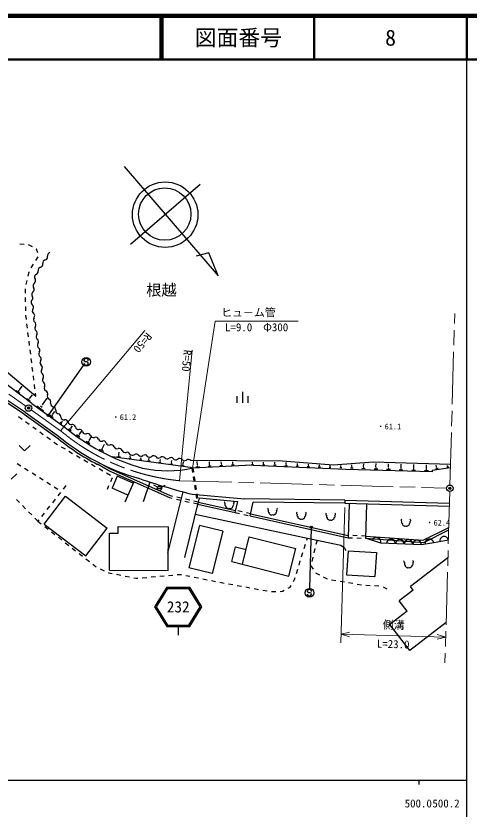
# Model space of a CAD drawing. Units: millimetres, scale not verified. Extents: x 40000 to 680000, y 20000 to 380000.
# Drawn here: x 475628 to 579500, y 198357 to 380000 of the extents above; entities that cross this region are included whole.
import ezdxf
from ezdxf.enums import TextEntityAlignment as Align

# ---------------------------------------------------------------- set-up
doc = ezdxf.new("R2010")
doc.units = ezdxf.units.MM
doc.header["$LTSCALE"] = 1000
doc.header["$PDMODE"] = 32
doc.header["$PDSIZE"] = 500
doc.linetypes.add('CHAIN', pattern=[18.5, 12, -1.5, 3.5, -1.5])
for name, color, linetype, lineweight in [('S-BGD', 7, 'Continuous', 25), ('S-BMK', 2, 'CHAIN', 13), ('S-BMK-SRVR', 3, 'Continuous', 25), ('S-STR-HTXT', 7, 'Continuous', 13), ('S-STR-STRC', 7, 'Continuous', 25), ('S-TTL', 2, 'Continuous', 140), ('S-TTL-BAND', 7, 'Continuous', 25), ('S-TTL-LINE', 7, 'Continuous', 50)]:
    doc.layers.add(name, color=color, linetype=linetype, lineweight=lineweight)
doc.layers.add('S-OTRS', color=6, linetype='Continuous')
doc.layers.add('S-TTL-TXT', color=7, linetype='Continuous')
doc.styles.add('@ＭＳ ゴシック', font='')
doc.styles.add('ＭＳ ゴシック', font='')
doc.styles.get('@ＭＳ ゴシック').set_extended_font_data('@MS Gothic')
doc.styles.get('ＭＳ ゴシック').set_extended_font_data('MS Gothic')

msp = doc.modelspace()

# ---------------------------------------------------------------- linework, layer by layer
at = {"layer": 'S-BGD'}
for p, q in [((500422, 345483), (521964, 320484)), ((517826, 341356), (501932, 327660)), ((477567, 327665), (476568, 327717)), ((479429, 327102), (478561, 327599)), ((480384, 326557), (480298, 326606)), ((480678, 325706), (480384, 326557)), ((519828, 325727), (516920, 324997)), ((521964, 320484), (519828, 325727)), ((480213, 323954), (480761, 324791)), ((479116, 322282), (479665, 323118)), ((447919, 320064), (480227, 292912)), ((478474, 320414), (478702, 321388)), ((478019, 318467), (478247, 319441)), ((477856, 316487), (477847, 317487)), ((477873, 314487), (477864, 315487)), ((477890, 312487), (477881, 313487)), ((478034, 310496), (477910, 311488)), ((478281, 308511), (478157, 309503)), ((478529, 306526), (478405, 307519)), ((479261, 291218), (460095, 305682)), ((478776, 304542), (478653, 305534)), ((479024, 302557), (478900, 303550)), ((477536, 288764), (457510, 301999)), ((477818, 289177), (457786, 302416)), ((479271, 300573), (479148, 301565)), ((479519, 298588), (479395, 299580)), ((479767, 296603), (479643, 297596)), ((476419, 294357), (476474, 294316)), ((476446, 294336), (477110, 295216)), ((480014, 294619), (479890, 295611)), ((475685, 294230), (476553, 293575)), ((476174, 294201), (476391, 294038)), ((478815, 292496), (478865, 292459)), ((478840, 292477), (479430, 293258)), ((480227, 292912), (480138, 293626)), ((526377, 291403), (526377, 292903)), ((527627, 291403), (527627, 293903)), ((528877, 291403), (528877, 292903)), ((478137, 292379), (478939, 291775)), ((478589, 292353), (478789, 292202)), ((479261, 291218), (486653, 285994)), ((480404, 290716), (481991, 289593)), ((481280, 290692), (481676, 290411)), ((481709, 290983), (481808, 290913)), ((481759, 290948), (482804, 292426)), ((477818, 289177), (485126, 284012)), ((484055, 288729), (484527, 289397)), ((476236, 288248), (477048, 287664)), ((477536, 288764), (484821, 283615)), ((477860, 287080), (478672, 286496)), ((483376, 288613), (484171, 288051)), ((483815, 288601), (484013, 288460)), ((484030, 288747), (484079, 288712)), ((486116, 287012), (486144, 286993)), ((486130, 287003), (486324, 287276)), ((479483, 285912), (480295, 285328)), ((485746, 286937), (486196, 286618)), ((485994, 286930), (486107, 286850)), ((487731, 285489), (488294, 285063)), ((488049, 285470), (488190, 285364)), ((488208, 285571), (488243, 285544)), ((488226, 285558), (488593, 286044)), ((481107, 284744), (481918, 284160)), ((482730, 283576), (483542, 282992)), ((489551, 284113), (490269, 283571)), ((489956, 284089), (490135, 283954)), ((490159, 284218), (490204, 284184)), ((490181, 284201), (490732, 284930)), ((492421, 282754), (492944, 283603)), ((476397, 281641), (477647, 280391)), ((478897, 281641), (477647, 280391)), ((484354, 282407), (485157, 281830)), ((485157, 281830), (485166, 281824)), ((491745, 282594), (492582, 282078)), ((492188, 282609), (492397, 282481)), ((492395, 282770), (492447, 282738)), ((495465, 281007), (495948, 281962)), ((486032, 281324), (486898, 280825)), ((487764, 280325), (488630, 279825)), ((494753, 280774), (495698, 280295)), ((495227, 280831), (495463, 280711)), ((495435, 281022), (495494, 280992)), ((499246, 279485), (499330, 280105)), ((489496, 279325), (490362, 278825)), ((491229, 278325), (492095, 277825)), ((516218, 276472), (497675, 279013)), ((498760, 279117), (499614, 279000)), ((499110, 279287), (499323, 279257)), ((499219, 279489), (499272, 279482)), ((501513, 278740), (502041, 278668)), ((501729, 278845), (501861, 278827)), ((501796, 278970), (501829, 278965)), ((501813, 278968), (501848, 279228)), ((504004, 278398), (504519, 278328)), ((504215, 278501), (504344, 278483)), ((504281, 278623), (504313, 278619)), ((504297, 278621), (504336, 278907)), ((505825, 278149), (506371, 278074)), ((506049, 278257), (506185, 278239)), ((506119, 278387), (506153, 278382)), ((506136, 278384), (506181, 278717)), ((508598, 277919), (508745, 277899)), ((508673, 278058), (508710, 278053)), ((508692, 278056), (508746, 278452)), ((511290, 277721), (511354, 278183)), ((536624, 278023), (515702, 278187)), ((517242, 277194), (517204, 277926)), ((548423, 277149), (536624, 278023)), ((475949, 277485), (476794, 276950)), ((477640, 276416), (478485, 275882)), ((492961, 277325), (493827, 276825)), ((496920, 275812), (494320, 277312)), ((497147, 276258), (494570, 277745)), ((494693, 276326), (495559, 275826)), ((511037, 270104), (497147, 276258)), ((508357, 277802), (508945, 277721)), ((510932, 277449), (511563, 277363)), ((511190, 277574), (511348, 277553)), ((511271, 277724), (511310, 277719)), ((513550, 277090), (514224, 276998)), ((513826, 277224), (513994, 277201)), ((513912, 277384), (513954, 277379)), ((513933, 277381), (514006, 277910)), ((515921, 276427), (516073, 275438)), ((516218, 276472), (528240, 277087)), ((516218, 276472), (516370, 275484)), ((516845, 276755), (517681, 276797)), ((517148, 276980), (517357, 276991)), ((517216, 277193), (517268, 277196)), ((519667, 276899), (520420, 276937)), ((519939, 277102), (520128, 277111)), ((520024, 277295), (519993, 277904)), ((520001, 277294), (520048, 277296)), ((522406, 277039), (523079, 277073)), ((522650, 277220), (522818, 277229)), ((522726, 277393), (522701, 277883)), ((522705, 277391), (522747, 277394)), ((525067, 277175), (525661, 277205)), ((525282, 277335), (525430, 277343)), ((525349, 277487), (525329, 277862)), ((525330, 277486), (525367, 277488)), ((551222, 276145), (528240, 277087)), ((529591, 277290), (530110, 277272)), ((529790, 277413), (529920, 277408)), ((529843, 277541), (529876, 277540)), ((529859, 277540), (529869, 277826)), ((532112, 277202), (532665, 277182)), ((532324, 277333), (532463, 277328)), ((532381, 277469), (532416, 277468)), ((532398, 277469), (532410, 277806)), ((534668, 277112), (535256, 277092)), ((534893, 277252), (535040, 277246)), ((534954, 277397), (534990, 277395)), ((534972, 277396), (534986, 277786)), ((537258, 277022), (537861, 277001)), ((537490, 277165), (537641, 277159)), ((537552, 277313), (537589, 277312)), ((537570, 277313), (537584, 277708)), ((539855, 276931), (540417, 276911)), ((540071, 277064), (540211, 277059)), ((540128, 277202), (540163, 277201)), ((540146, 277202), (540157, 277535)), ((542411, 276842), (542931, 276824)), ((542610, 276965), (542740, 276960)), ((542664, 277093), (542696, 277092)), ((542680, 277093), (542689, 277365)), ((544925, 276754), (545405, 276737)), ((545110, 276867), (545229, 276863)), ((545159, 276986), (545189, 276985)), ((545174, 276985), (545181, 277197)), ((547400, 276667), (547840, 276652)), ((547569, 276772), (547679, 276768)), ((547614, 276880), (547641, 276879)), ((547627, 276880), (547633, 277032)), ((557491, 277805), (548423, 277149)), ((549835, 276582), (550311, 276566)), ((550018, 276695), (550137, 276691)), ((550067, 276813), (550096, 276812)), ((550081, 276812), (550090, 277052)), ((571014, 275592), (551222, 276145)), ((552323, 276495), (552927, 276474)), ((552555, 276639), (552706, 276633)), ((552617, 276788), (552654, 276787)), ((552636, 276787), (552651, 277226)), ((554942, 276404), (555682, 276378)), ((555226, 276579), (555411, 276573)), ((555302, 276762), (555348, 276760)), ((555325, 276761), (555347, 277410)), ((575230, 277307), (557491, 277805)), ((557700, 276307), (558570, 276277)), ((558034, 276513), (558251, 276506)), ((558123, 276728), (558177, 276726)), ((558150, 276727), (558178, 277535)), ((560570, 276207), (561450, 276176)), ((560907, 276416), (561127, 276408)), ((560998, 276633), (561053, 276631)), ((561025, 276632), (561054, 277455)), ((563450, 276106), (564340, 276075)), ((563791, 276317), (564014, 276309)), ((563883, 276537), (563938, 276535)), ((563910, 276536), (563940, 277374)), ((566685, 276219), (566910, 276211)), ((566777, 276441), (566834, 276439)), ((566805, 276440), (566835, 277292)), ((569589, 276120), (569816, 276112)), ((569682, 276344), (569739, 276342)), ((569711, 276343), (569741, 277211)), ((571024, 275942), (575210, 276575)), ((571753, 276305), (572429, 276407)), ((572040, 276694), (571971, 277152)), ((571981, 276512), (572150, 276538)), ((572019, 276691), (572061, 276697)), ((574376, 276702), (574816, 276768)), ((574524, 276837), (574634, 276853)), ((574563, 276955), (574544, 277080)), ((574549, 276953), (574576, 276957)), ((475829, 275132), (474579, 273882)), ((479330, 275347), (480176, 274813)), ((496425, 275326), (497291, 274826)), ((510879, 269628), (496920, 275812)), ((498881, 274615), (497665, 271872)), ((502538, 272995), (498881, 274615)), ((516226, 274450), (516378, 273462)), ((516522, 274496), (516674, 273507)), ((566340, 276005), (567240, 275974)), ((569240, 275904), (570150, 275872)), ((571024, 275942), (571014, 275592)), ((481021, 274279), (481866, 273744)), ((482711, 273210), (483557, 272676)), ((497713, 274184), (497296, 273275)), ((502659, 273269), (500607, 268638)), ((506298, 273255), (504839, 268741)), ((508106, 272065), (507240, 272565)), ((508972, 272065), (509838, 272565)), ((516530, 272473), (516682, 271485)), ((516826, 272519), (516978, 271531)), ((484402, 272141), (485247, 271607)), ((485845, 270872), (485226, 270087)), ((487085, 272442), (486465, 271657)), ((496880, 272366), (496519, 271580)), ((501323, 270252), (497665, 271872)), ((508039, 271815), (509039, 271815)), ((513894, 271027), (510392, 256980)), ((476451, 268577), (475750, 269290)), ((482126, 263642), (486985, 269997)), ((484606, 269302), (483987, 268517)), ((486985, 269997), (496517, 262707)), ((511462, 269494), (510879, 269628)), ((511573, 269982), (511037, 270104)), ((513412, 269049), (512437, 269272)), ((513523, 269536), (512548, 269759)), ((517667, 269625), (514274, 256012)), ((515473, 269091), (514498, 269313)), ((516050, 270475), (528025, 269390)), ((517423, 268645), (516448, 268868)), ((516834, 270497), (516986, 269508)), ((517131, 270542), (517283, 269554)), ((517667, 269625), (526468, 268828)), ((551025, 269098), (528025, 269390)), ((551025, 269098), (551006, 268398)), ((551025, 269098), (574982, 268428)), ((477852, 267150), (477152, 267863)), ((483367, 267732), (482748, 266947)), ((515362, 268603), (514387, 268826)), ((517311, 268158), (516336, 268380)), ((517302, 268160), (525903, 266264)), ((517423, 268645), (526011, 266753)), ((525903, 266264), (526468, 268828)), ((529321, 265511), (530016, 268665)), ((551006, 268398), (530016, 268665)), ((551006, 268398), (574963, 267729)), ((552005, 268370), (551786, 260509)), ((556004, 268258), (555784, 260398)), ((479254, 265723), (478553, 266437)), ((482128, 266162), (481509, 265377)), ((516744, 265924), (542435, 260418)), ((525903, 266264), (526880, 266049)), ((527476, 266430), (526500, 266645)), ((527856, 265834), (528833, 265619)), ((529430, 265999), (528453, 266215)), ((529321, 265511), (551786, 260509)), ((529430, 265999), (551800, 261019)), ((480656, 264297), (479955, 265010)), ((480889, 264592), (480656, 264297)), ((480656, 264297), (481443, 263680)), ((482126, 263642), (491658, 256353)), ((482231, 263064), (483018, 262448)), ((483806, 261831), (484593, 261215)), ((491658, 256353), (496517, 262707)), ((499089, 261551), (499094, 263051)), ((499094, 263051), (510594, 263014)), ((510562, 253014), (510594, 263014)), ((517707, 263318), (515290, 253615)), ((523044, 261989), (517707, 263318)), ((523044, 261989), (520627, 252286)), ((568982, 259914), (574827, 262858)), ((569083, 259405), (574811, 262290)), ((485381, 260599), (486168, 259982)), ((497062, 253058), (497089, 261558)), ((497089, 261558), (499089, 261551)), ((527528, 254425), (529121, 260727)), ((529121, 260727), (539785, 258030)), ((542293, 259959), (542435, 260418)), ((542435, 260418), (550132, 258792)), ((544641, 259952), (544405, 258980)), ((551786, 260509), (552785, 260482)), ((551823, 261018), (551800, 261019)), ((553822, 260957), (552823, 260987)), ((553785, 260454), (554785, 260426)), ((555822, 260896), (554822, 260927)), ((555784, 260398), (569083, 259405)), ((559231, 259247), (555784, 260398)), ((555822, 260896), (568982, 259914)), ((574746, 259983), (571394, 259319)), ((486956, 259366), (487743, 258750)), ((488530, 258133), (489318, 257517)), ((525104, 255038), (525962, 258431)), ((525962, 258431), (528386, 257819)), ((538192, 251729), (539785, 258030)), ((541699, 258049), (541996, 259004)), ((544169, 258008), (543933, 257037)), ((550132, 258792), (550891, 258272)), ((550891, 258272), (551215, 257569)), ((568573, 258887), (559231, 259247)), ((571394, 259319), (568573, 258887)), ((490105, 256901), (490893, 256284)), ((541105, 256139), (541402, 257094)), ((551747, 257520), (551420, 252030)), ((551747, 257520), (558235, 257134)), ((558235, 257134), (557908, 251644)), ((491680, 255668), (492468, 255051)), ((493255, 254435), (494043, 253819)), ((525104, 255038), (538192, 251729)), ((540511, 254230), (540808, 255185)), ((543697, 256065), (543461, 255093)), ((574633, 255912), (566054, 249307)), ((494922, 253356), (495837, 252952)), ((496752, 252549), (496935, 252469)), ((497062, 253058), (510562, 253014)), ((520627, 252286), (515290, 253615)), ((539917, 252320), (540214, 253275)), ((543225, 254121), (543206, 254046)), ((543206, 254046), (543722, 253282)), ((544313, 252487), (545199, 252025)), ((496935, 252469), (497720, 252315)), ((498702, 252123), (499683, 251930)), ((500664, 251738), (501646, 251546)), ((502627, 251353), (503263, 251229)), ((503263, 251229), (503614, 251260)), ((504610, 251347), (505606, 251435)), ((506602, 251523), (507598, 251610)), ((508594, 251698), (509590, 251786)), ((510587, 251874), (511583, 251961)), ((512579, 252049), (513374, 252119)), ((513374, 252119), (513572, 252079)), ((514552, 251881), (515532, 251682)), ((516512, 251484), (517492, 251285)), ((518472, 251087), (519453, 250889)), ((520433, 250690), (521386, 250497)), ((539221, 250454), (539478, 250911)), ((539478, 250911), (539620, 251365)), ((546086, 251563), (546973, 251101)), ((547941, 250882), (548928, 250719)), ((551420, 252030), (557908, 251644)), ((521386, 250497), (521413, 250492)), ((522396, 250311), (523380, 250130)), ((524363, 249949), (525347, 249767)), ((526330, 249586), (527313, 249405)), ((528297, 249223), (529280, 249042)), ((530264, 248861), (531247, 248680)), ((538034, 248924), (538493, 249162)), ((538493, 249162), (538730, 249583)), ((549914, 250556), (550901, 250394)), ((551888, 250231), (552874, 250068)), ((553861, 249905), (554848, 249742)), ((555841, 249641), (556840, 249600)), ((557839, 249559), (558838, 249518)), ((559782, 249261), (560676, 248814)), ((566664, 248514), (566054, 249307)), ((532231, 248498), (533214, 248317)), ((534201, 248181), (535201, 248205)), ((536201, 248228), (536712, 248240)), ((536712, 248240), (537146, 248464)), ((566664, 248514), (563495, 246074)), ((565325, 243697), (563495, 246074)), ((565325, 243697), (561363, 240647)), ((565939, 234704), (561363, 240647)), ((574218, 241079), (565939, 234704))]:
    msp.add_line(p, q, dxfattribs=at)
for centre, radius in [((509847, 334480), 7493), ((509751, 334606), 5995), ((508539, 271815), 500)]:
    msp.add_circle(centre, radius, dxfattribs=at)
for centre, radius, start, end in [((483619, 325088), 725, 103.32444, 190.53008), ((482528, 323412), 725, 103.32444, 190.53008), ((482194, 324823), 725, 283.32444, 10.53008), ((480011, 321471), 725, 283.32444, 10.53008), ((481437, 321736), 725, 103.32444, 190.53008), ((481102, 323147), 725, 283.32444, 10.53008), ((479424, 319367), 725, 307.34396, 34.5496), ((480618, 320190), 725, 127.34396, 214.5496), ((480303, 318214), 725, 127.34396, 214.5496), ((479988, 316239), 725, 127.34396, 214.5496), ((479109, 317392), 725, 307.34396, 34.5496), ((479827, 314423), 725, 144.82066, 232.02629), ((478794, 315417), 725, 307.34396, 34.5496), ((478934, 313280), 725, 324.82066, 52.02629), ((480120, 312445), 725, 144.82066, 232.02629), ((479227, 311302), 725, 324.82066, 52.02629), ((480412, 310466), 725, 144.82066, 232.02629), ((479520, 309323), 725, 324.82066, 52.02629), ((480705, 308488), 725, 144.82066, 232.02629), ((479813, 307345), 725, 324.82066, 52.02629), ((480998, 306509), 725, 144.82066, 232.02629), ((480106, 305366), 725, 324.82066, 52.02629), ((481291, 304531), 725, 144.82066, 232.02629), ((480399, 303388), 725, 324.82066, 52.02629), ((481584, 302552), 725, 144.82066, 232.02629), ((480692, 301409), 725, 324.82066, 52.02629), ((481877, 300574), 725, 144.82066, 232.02629), ((480985, 299431), 725, 324.82066, 52.02629), ((482170, 298596), 725, 144.82066, 232.02629), ((481278, 297453), 725, 324.82066, 52.02629), ((482463, 296617), 725, 144.82066, 232.02629), ((481571, 295474), 725, 324.82066, 52.02629), ((482832, 294776), 725, 157.27651, 244.48215), ((482208, 293468), 725, 337.27651, 64.48215), ((483545, 292908), 725, 157.27651, 244.48215), ((482921, 291599), 725, 337.27651, 64.48215), ((484308, 291221), 725, 172.24283, 259.44847), ((484042, 289796), 725, 352.24283, 79.44847), ((485479, 289600), 725, 172.24283, 259.44847), ((485213, 288175), 725, 352.24283, 79.44847), ((486639, 288238), 725, 192.81462, 280.02026), ((486891, 286810), 725, 12.81462, 100.02026), ((518012, 323319), 48750, 229.964, 254.08825), ((488305, 287131), 725, 192.81462, 280.02026), ((488557, 285703), 725, 12.81462, 100.02026), ((489971, 286025), 725, 192.81462, 280.02026), ((490223, 284597), 725, 12.81462, 100.02026), ((518012, 323319), 51750, 230.10486, 242.76603), ((518012, 323319), 51250, 230.08225, 254.08825), ((491607, 285018), 725, 201.06372, 288.26935), ((492061, 283642), 725, 21.06372, 108.26935), ((493414, 284163), 725, 201.06372, 288.26935), ((493869, 282786), 725, 21.06372, 108.26935), ((495222, 283307), 725, 201.06372, 288.26935), ((495677, 281930), 725, 21.06372, 108.26935), ((497030, 282451), 725, 201.06372, 288.26935), ((497484, 281074), 725, 21.06372, 108.26935), ((498837, 281595), 725, 201.06372, 288.26935), ((499292, 280218), 725, 21.06372, 108.26935), ((500645, 280740), 725, 201.06372, 288.26935), ((501100, 279363), 725, 21.06372, 108.26935), ((502327, 280094), 725, 220.50859, 307.71423), ((503214, 278947), 725, 40.50859, 127.71423), ((504317, 279889), 725, 220.50859, 307.71423), ((505204, 278742), 725, 40.50859, 127.71423), ((506306, 279684), 725, 220.50859, 307.71423), ((507193, 278537), 725, 40.50859, 127.71423), ((508296, 279479), 725, 220.50859, 307.71423), ((509183, 278332), 725, 40.50859, 127.71423), ((510285, 279273), 725, 220.50859, 307.71423), ((511172, 278126), 725, 40.50859, 127.71423), ((512275, 279068), 725, 220.50859, 307.71423), ((513162, 277921), 725, 40.50859, 127.71423), ((514264, 278863), 725, 220.50859, 307.71423), ((515151, 277716), 725, 40.50859, 127.71423), ((510351, 302823), 26996, 257.80196, 282.55128), ((551045, 411690), 145487, 251.11792, 256.082), ((523726, 268534), 300, 131.69646, 250.31174), ((523839, 268041), 300, 135.42173, 248.97879), ((524012, 267656), 300, 159.44719, 269.02338), ((524293, 267446), 300, 197.56364, 321.14954), ((524751, 267457), 300, 221.4806, 335.92433), ((525051, 267633), 300, 265.11616, 25.19228), ((525247, 268051), 300, 284.47614, 41.84201), ((525341, 268522), 300, 295.5816, 51.83622), ((533647, 267078), 300, 131.69646, 250.31174), ((535262, 267066), 300, 295.5816, 51.83622), ((533759, 266585), 300, 135.42173, 248.97879), ((533933, 266199), 300, 159.44719, 269.02338), ((534214, 265990), 300, 197.56364, 321.14954), ((534672, 266000), 300, 221.4806, 335.92433), ((534971, 266177), 300, 265.11616, 25.19228), ((535168, 266595), 300, 284.47614, 41.84201), ((540231, 266116), 300, 131.69646, 250.31174), ((540343, 265623), 300, 135.42173, 248.97879), ((540517, 265238), 300, 159.44719, 269.02338), ((541555, 265215), 300, 265.11616, 25.19228), ((541752, 265633), 300, 284.47614, 41.84201), ((541846, 266104), 300, 295.5816, 51.83622), ((546963, 265894), 300, 131.69646, 250.31174), ((547075, 265401), 300, 135.42173, 248.97879), ((548484, 265411), 300, 284.47614, 41.84201), ((548578, 265882), 300, 295.5816, 51.83622), ((540798, 265028), 300, 197.56364, 321.14954), ((541256, 265039), 300, 221.4806, 335.92433), ((547249, 265016), 300, 159.44719, 269.02338), ((547530, 264806), 300, 197.56364, 321.14954), ((547988, 264817), 300, 221.4806, 335.92433), ((548287, 264993), 300, 265.11616, 25.19228), ((564200, 264525), 300, 131.69646, 250.31174), ((564312, 264032), 300, 135.42173, 248.97879), ((564486, 263647), 300, 159.44719, 269.02338), ((565524, 263625), 300, 265.11616, 25.19228), ((565721, 264043), 300, 284.47614, 41.84201), ((565815, 264514), 300, 295.5816, 51.83622), ((564767, 263438), 300, 197.56364, 321.14954), ((565225, 263448), 300, 221.4806, 335.92433), ((558282, 259564), 1000, 341.53678, 161.53678), ((561578, 259157), 1000, 357.79423, 177.79423), ((563576, 259080), 1000, 357.79423, 177.79423), ((565575, 259003), 1000, 357.79423, 177.79423), ((567573, 258926), 1000, 357.79423, 177.79423), ((570406, 259168), 1000, 8.6955, 188.6955), ((573765, 259788), 1000, 11.20496, 191.20496), ((564831, 255010), 300, 131.69646, 250.31174), ((564944, 254517), 300, 135.42173, 248.97879), ((566352, 254527), 300, 284.47614, 41.84201), ((566446, 254998), 300, 295.5816, 51.83622), ((565117, 254131), 300, 159.44719, 269.02338), ((565398, 253922), 300, 197.56364, 321.14954), ((565857, 253933), 300, 221.4806, 335.92433), ((566156, 254109), 300, 265.11616, 25.19228)]:
    msp.add_arc(centre, radius, start, end, dxfattribs=at)
at = {"layer": 'S-BMK'}
for p, q in [((575098, 272577), (576194, 311811)), ((458940, 304049), (477927, 290630)), ((479152, 289764), (485889, 285003)), ((513135, 273557), (574327, 271848)), ((575056, 271077), (573960, 231843))]:
    msp.add_line(p, q, dxfattribs=at)
msp.add_arc((518012, 323319), 50000, 230.02423, 264.40211, dxfattribs=at)
at = {"layer": 'S-BMK-SRVR'}
for centre in [(478540, 290197), (575077, 271827)]:
    msp.add_circle(centre, 750, dxfattribs=at)
for p in [(478540, 290197), (575077, 271827), (575077, 271827)]:
    msp.add_point(p, dxfattribs=at)
at = {"layer": 'S-OTRS'}
msp.add_point((575077, 271827), dxfattribs=at)
at = {"layer": 'S-STR-HTXT'}
for p, q in [((516070, 276440), (521300, 310114)), ((521300, 310114), (540300, 310114)), ((485889, 285003), (505163, 307992)), ((513135, 273557), (516061, 303414)), ((550978, 267398), (550112, 236410)), ((552114, 238873), (550168, 238409)), ((550168, 238409), (574125, 237740)), ((550168, 238409), (552085, 237838)), ((574125, 237740), (572209, 238312)), ((572180, 237277), (574125, 237740))]:
    msp.add_line(p, q, dxfattribs=at)
at = {"layer": 'S-STR-STRC'}
for p, q in [((483158, 288648), (491151, 299958)), ((491333, 300915), (491234, 301033)), ((491578, 300776), (491333, 300915)), ((491879, 300774), (491578, 300776)), ((492124, 300662), (491879, 300774)), ((492230, 300526), (492124, 300662)), ((543314, 262757), (542927, 248913)), ((510195, 249179), (507431, 244679)), ((510363, 248879), (507783, 244679)), ((510195, 249179), (515467, 249179)), ((510363, 248879), (515299, 248879)), ((517879, 244679), (515299, 248879)), ((518231, 244679), (515467, 249179)), ((542504, 248053), (542404, 248171)), ((542749, 247914), (542504, 248053)), ((543050, 247912), (542749, 247914)), ((543295, 247800), (543050, 247912)), ((543401, 247664), (543295, 247800)), ((507431, 244679), (510195, 240179)), ((507783, 244679), (510363, 240479)), ((515299, 240479), (517879, 244679)), ((515467, 240179), (518231, 244679)), ((510195, 240179), (515467, 240179)), ((510363, 240479), (515299, 240479)), ((512831, 240179), (512831, 238179))]:
    msp.add_line(p, q, dxfattribs=at)
for centre, radius in [((491728, 300775), 1000), ((483071, 288525), 150), ((483071, 288525), 120), ((483071, 288525), 90), ((483071, 288525), 60), ((483071, 288525), 30), ((543318, 262907), 150), ((543318, 262907), 120), ((543318, 262907), 90), ((543318, 262907), 60), ((543318, 262907), 30), ((542899, 247913), 1000)]:
    msp.add_circle(centre, radius, dxfattribs=at)
for centre, start, end in [((491734, 301029), 359.55488, 179.55488), ((491730, 300530), 179.55488, 359.55488), ((542901, 247668), 179.55488, 359.55488), ((542904, 248168), 359.55488, 179.55488)]:
    msp.add_arc(centre, 500, start, end, dxfattribs=at)
for p in [(483071, 288525), (543318, 262907)]:
    msp.add_point(p, dxfattribs=at)
at = {"layer": 'S-TTL'}
msp.add_line((680000, 380000), (40000, 380000), dxfattribs=at)
at = {"layer": 'S-TTL-BAND'}
for p, q in [((579000, 20000), (579000, 370000)), ((40000, 205000), (579000, 205000)), ((568000, 205000), (568000, 204000))]:
    msp.add_line(p, q, dxfattribs=at)
at = {"layer": 'S-TTL-LINE'}
for p, q in [((508747, 380000), (508747, 370000)), ((509247, 380000), (509247, 370000)), ((543997, 380000), (543997, 370000)), ((579000, 380000), (579000, 370000)), ((40000, 370000), (680000, 370000))]:
    msp.add_line(p, q, dxfattribs=at)

# ---------------------------------------------------------------- texts
at = {"layer": 'S-BGD', "style": 'ＭＳ ゴシック'}
for s, height, p in [('根越', 2566, (505490, 317220)), ('・61.2', 1320, (497596, 288105)), ('・61.1', 1320, (558300, 285969)), ('・62.4', 1320, (569517, 263952))]:
    msp.add_text(s, height=height, dxfattribs=at).set_placement(p, align=Align.MIDDLE_LEFT)
at = {"layer": 'S-STR-HTXT', "style": 'ＭＳ ゴシック'}
msp.add_text('ヒュ－ム管', height=1833, dxfattribs=at).set_placement((522675, 310614), align=Align.BOTTOM_LEFT)
msp.add_text('L=9.0\u3000Φ300', height=1833, dxfattribs=at).set_placement((530800, 309614), align=Align.TOP_CENTER)
for rotation, p in [(230.024, (505163, 307992)), (264.402, (513573, 303658))]:
    msp.add_text('R=50', height=1833, rotation=rotation, dxfattribs=at).set_placement(p, align=Align.BOTTOM_LEFT)
msp.add_text('側溝', height=1833, rotation=358.4, dxfattribs=at).set_placement((562175, 239074), align=Align.BOTTOM_CENTER)
at = {"layer": 'S-STR-HTXT', "style": '@ＭＳ ゴシック'}
msp.add_text('L=23.0', height=1833, rotation=358.4, dxfattribs=at).set_placement((562119, 237075), align=Align.TOP_CENTER)
at = {"layer": 'S-STR-STRC', "style": 'ＭＳ ゴシック'}
msp.add_text('232', height=2566, dxfattribs=at).set_placement((512831, 244679), align=Align.MIDDLE_CENTER)
at = {"layer": 'S-TTL-BAND', "style": 'ＭＳ ゴシック'}
for s, p in [('500.0', (567844, 198195)), ('500.2', (574200, 198195))]:
    msp.add_text(s, height=1833, dxfattribs=at).set_placement(p, align=Align.BOTTOM_CENTER)
at = {"layer": 'S-TTL-TXT', "style": 'ＭＳ ゴシック'}
for s, p in [('図面番号', (526622, 375000)), ('8', (561497, 375000))]:
    msp.add_text(s, height=3666, dxfattribs=at).set_placement(p, align=Align.MIDDLE_CENTER)

doc.saveas('drawing.dxf')
